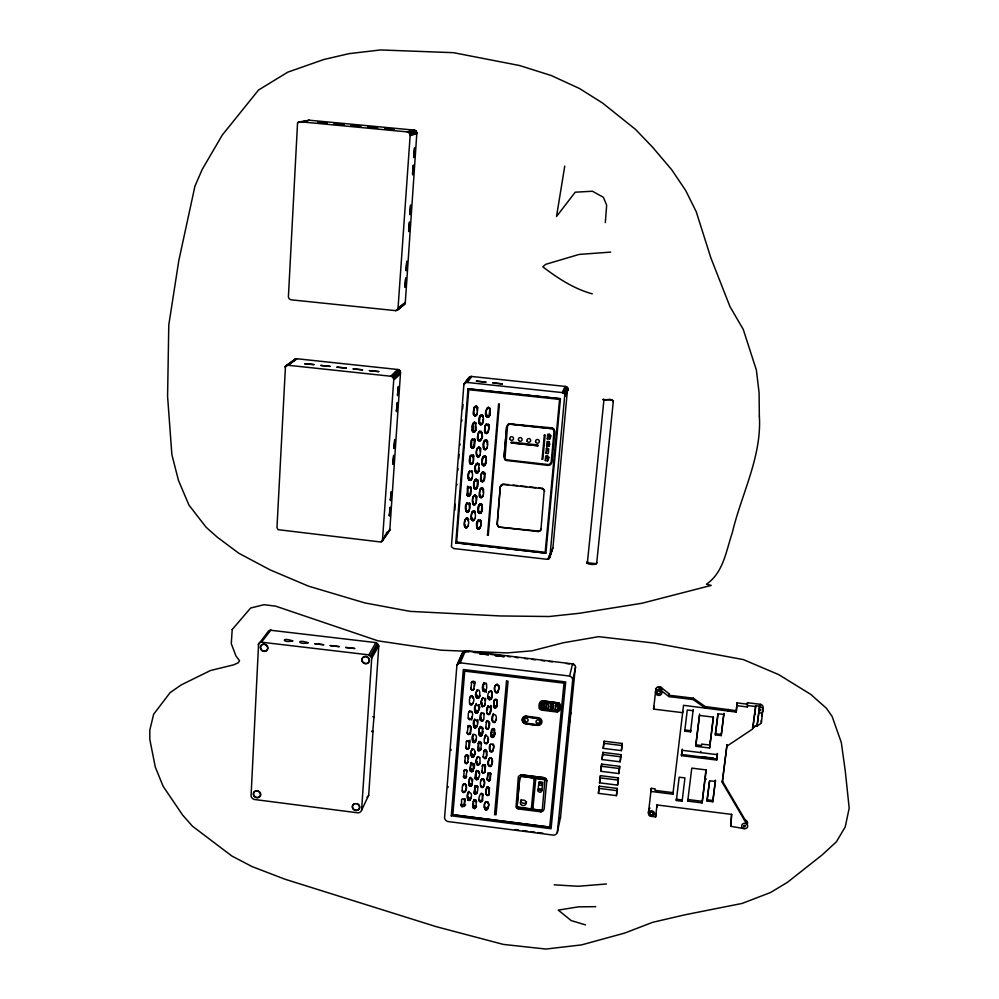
<?xml version="1.0" encoding="UTF-8"?>
<svg xmlns="http://www.w3.org/2000/svg" width="999" height="999" viewBox="0 0 999 999"><rect width="100%" height="100%" fill="white"/><g stroke="black" fill="none" stroke-linecap="round" stroke-linejoin="round"><path stroke-width="1.5" d="M715.421 733.441L715.409 734.889L721.266 735.601L721.266 734.153M681.555 754.183L681.48 755.669L716.72 760.039L716.733 758.541M716.72 760.039L717.407 753.483L716.733 758.84L681.543 754.482L682.192 749.113M707.105 799.462L707.08 801.023L712.861 801.76L715.446 780.256M712.861 801.76L712.886 800.187M709.602 748.001L713.473 717.132L699.55 715.434L695.754 746.29L709.602 748.001L713.298 717.207M710.127 742.532L710.152 741.083M702.16 801.323L687.787 799.512L687.724 801.086L702.11 802.909L705.931 769.892M669.143 695.254L693.269 698.176L705.194 706.555L705.157 707.954L693.206 699.562L669.03 696.628L660.102 689.722A3.222 3.009 9.1 0 0 655.519 692.369A3.222 3.009 9.1 0 0 660.114 695.192A3.222 3.009 9.1 0 0 660.814 690.159L661.076 687.437L660.364 687.012A3.209 2.997 9.1 0 0 655.819 689.909M700.861 752.622L700.898 751.435M693.206 699.562L693.269 698.176M690.621 730.681L684.79 729.957L684.727 731.118L690.559 731.83L690.634 730.394M361.601 810.214L371.715 658.191L370.991 656.705L368.818 654.857L260.789 642.095A4.783 4.383 33.7 0 0 258.591 643.856L251.061 795.966A4.645 4.171 29.1 0 0 254.183 799.45L358.092 812.861A4.658 4.221 24.9 0 0 361.601 810.214L368.681 795.229L373.014 731.156L371.865 731.006M676.448 798.95L676.348 800.524L682.117 801.248L682.192 799.675M682.742 711.263L682.667 712.674L653.583 709.115L653.87 706.33M464.56 526.211C462.737 513.798 472.689 519.555 466.77 527.672C461.688 528.321 466.083 514.173 467.732 519.418M465.821 510.464C463.074 500.349 473.239 501.61 468.906 510.814C464.785 515.122 465.671 504.682 467.057 502.872M467.694 488.111C472.852 483.778 471.466 500.399 467.157 495.005C468.381 468.731 466.496 511.326 470.979 489.772M468.369 478.733C465.609 468.531 475.836 469.767 471.478 479.083C467.357 483.429 468.194 472.939 469.605 471.116M470.716 455.556C474.912 454.27 474.013 462.362 471.89 464.223C467.744 464.348 469.293 457.267 471.153 454.857M473.089 462.724C467.932 467.145 471.553 452.759 470.267 456.143M473.763 447.689C474.575 431.643 476.161 441.933 473.763 447.689C469.293 449.825 470.267 441.058 472.452 438.773M475.699 430.544C471.316 436.113 470.254 422.764 474.937 422.24L473.064 423.526L472.689 429.845L473.701 431.356L475.699 430.544L476.061 427.035M474.388 446.678C469.218 451.111 472.839 436.75 471.565 440.035M476.123 415.559C478.459 412.674 474.762 417.982 473.751 414.997C471.615 413.087 476.198 403.783 474.175 407.567M474.625 406.968C478.808 405.469 477.51 413.561 476.236 415.122C472.165 415.472 474.225 408.891 474.8 406.618M472.727 511.8C476.685 511.363 476.086 519.917 472.852 520.666C468.219 519.605 474.45 508.254 471.965 512.562M474.475 519.03C473.551 521.89 468.918 516.483 472.589 511.463M472.652 503.259C471.041 492.357 479.083 493.518 475.774 503.246C472.452 508.541 471.715 497.739 473.688 495.979M473.938 487.387C471.565 475.674 482.167 479.932 476.486 488.673C471.303 490.434 475.024 476.498 476.548 480.044M479.021 467.944C478.084 480.681 470.566 465.809 477.909 463.211L475.849 464.86M651.261 788.348L650.973 791.445L672.889 794.205L672.989 792.644L655.019 790.384L655.157 788.835L651.261 788.348L648.463 812.986L648.776 809.814M393.756 379.695L393.082 377.322L391.346 376.298L287.625 365.209L285.477 366.208L276.973 527.534L278.047 529.67L380.294 541.945L382.43 541.021L393.756 379.695C396.64 378.022 404.433 370.991 397.652 369.48L296.528 358.703L294.755 359.34L293.856 360.989M410.139 135.564L409.44 133.004L407.642 131.93L299.787 121.728L297.552 122.84L288.399 296.853L289.136 298.751L290.884 299.787L395.716 310.652L397.939 309.628L410.139 135.564L416.808 133.679L416.121 131.181L414.36 130.132L308.766 120.167L306.581 121.254M371.578 731.555L372.739 731.705L373.988 716.882L378.783 645.878L377.31 643.556L375.936 642.607L270.03 630.182A4.683 4.308 33.8 0 0 267.882 631.905L258.217 644.692M388.087 531.893L389.822 529.882L400.512 372.864M403.009 305.145L405.282 302.822L416.808 133.679M476.548 455.407C474.787 444.792 483.154 445.354 479.695 455.382C476.186 460.689 475.312 449.587 478.046 447.515M478.771 471.053C475.249 475.337 474.3 465.746 476.473 463.823M479.607 431.718C483.628 431.955 482.33 442.869 478.271 440.322C475.212 437.612 481.63 427.31 478.334 433.366M476.998 454.333L477.984 456.193L479.97 455.394M479.183 423.089C476.535 412.275 486.938 414.285 482.192 423.788C476.298 428.359 481.993 411.401 479.682 416.758M481.306 432.604C485.901 439.323 475.124 445.354 478.783 432.317M476.898 527.609C474.3 517.132 484.503 519.155 479.87 528.309C474.263 532.829 479.358 516.583 477.397 521.49M478.196 511.863C475.599 501.336 485.826 503.359 481.168 512.562C475.312 517.07 481.006 499.999 478.696 505.719M480.881 488.736C484.852 488.286 484.24 496.903 480.994 497.664C476.361 496.603 482.567 485.252 480.119 489.498M482.192 472.777C486.188 472.327 485.564 480.981 482.305 481.755C477.684 480.694 483.866 469.355 481.431 473.551M483.004 495.616C479.508 499.862 478.558 490.334 480.719 488.424M482.13 464.123C479.645 452.934 490.084 455.931 484.94 465.147C479.682 468.069 483.603 454.82 483.516 456.743M482.042 472.502C480.919 474.475 479.807 482.679 484.028 480.382M483.454 448.039C480.831 437.312 491.196 439.323 486.463 448.751C481.218 452.859 484.965 439.023 484.54 440.821M485.876 424.625C490.134 423.264 489.448 432.055 486.675 433.491C481.843 433.379 487.062 421.953 485.414 425.212M487.924 432.23C483.941 434.59 484.765 426.211 486.026 424.225M490.047 410.764C491.72 420.242 482.23 418.044 486.638 409.29C488.586 406.406 489.398 407.442 486.638 409.29M489.56 415.684C485.839 419.243 485.639 410.139 487.05 408.653M461.076 805.431C460.689 803.471 462.849 808.216 464.11 805.494C465.147 804.794 461.888 808.828 461.126 805.756C462.475 798.551 460.339 800.236 462.699 798.75C464.835 800.249 465.047 799.575 464.098 799.287M462.275 791.083C461.263 776.673 471.191 787.362 463.698 792.594C461.85 792.619 462.162 788.76 462.874 791.408C464.498 793.693 466.758 788.386 464.685 792.282M466.146 777.634L466.67 776.098L465.259 778.146L463.536 776.997L464.448 769.842M467.544 762.861L467.894 761.625L466.483 763.661L464.685 762.175L465.472 755.606L467.033 754.794L468.094 757.23L467.944 756.231M469.093 747.402C463.798 754.557 467.095 737.362 466.558 741.683M470.804 727.072L470.566 727.971L470.142 725.861L470.804 727.072L470.104 733.353L468.568 734.515L467.132 732.979L468.356 725.848L467.782 727.035M468.356 718.269C466.795 704.969 477.16 712.549 470.167 719.779C468.069 720.391 468.119 715.808 468.968 718.668C470.429 721.003 472.764 715.883 471.053 719.255M469.592 703.483C468.032 690.147 478.409 697.752 471.403 704.994C469.305 705.619 469.343 701.036 470.204 703.895C471.665 706.243 474.001 701.111 472.302 704.47M474.537 682.667L473.738 689.322L471.815 690.034L470.841 688.636L471.828 681.68L471.291 683.179L471.428 682.504L473.002 681.655L474.3 683.541L474.537 682.667L473.563 681.243L472.077 681.43M467.569 799.013C464.885 790.084 474.438 790.821 470.541 799.063C466.983 803.983 467.082 793.293 468.656 791.595M468.806 784.302C475.674 792.756 470.342 765.259 468.806 784.302L469.855 777.547L469.23 779.345M468.219 796.84L469.143 798.526L471.029 797.851M470.029 769.842C476.91 778.333 471.565 750.711 470.029 769.842L471.103 762.761M471.241 755.644C468.681 753.084 473.414 745.604 474.662 750.686C475.549 761.762 468.056 756.743 472.302 748.563L471.69 750.311M468.843 784.964L469.43 782.479M470.067 770.516L470.654 768.056M472.477 741.046C469.767 731.967 479.445 732.654 475.474 741.083C470.566 747.652 474.388 728.845 472.927 735.689M471.89 753.558C472.065 757.217 476.848 754.32 475.062 751.435M473.713 726.373C471.116 716.882 480.856 718.219 476.698 726.748C471.141 732.304 476.348 713.898 474.2 720.641M473.114 738.985C472.852 742.931 478.346 738.011 475.349 741.745M474.962 711.625C472.24 702.459 481.98 703.134 477.984 711.65C474.313 716.695 474.5 705.719 476.173 703.895M474.363 724.337C473.813 727.434 478.821 724.65 476.411 727.359M476.223 696.803C473.626 694.23 478.421 686.538 479.682 691.733C480.669 702.834 473.002 698.114 477.297 689.747L476.673 691.358M475.611 709.627C476.748 714.622 481.593 707.567 479.033 704.932M476.86 694.842C477.222 700.187 482.654 691.67 478.683 698.026M472.852 806.93L473.326 801.36L474.975 800.249L476.248 802.072L476.486 801.123L475.799 807.317L474.275 808.441L472.914 807.267L473.913 799.837M473.489 804.744L473.701 805.793M476.361 771.265C485.651 771.053 472.077 789.198 475.799 772.527M476.748 793.556L477.26 792.02L475.861 794.068L474.138 792.919L475.137 785.489L474.675 794.417M476.56 763.673C474.001 761.101 478.746 753.646 479.982 758.716C480.856 769.779 473.376 764.747 477.622 756.58L477.01 758.341M476.411 770.741L476.173 777.085M480.681 749.799L481.019 748.551L479.607 750.599L477.872 749.437L478.296 743.418L479.957 742.269L481.243 744.13L481.418 742.869M477.197 761.563L477.41 762.624M482.642 733.129C479.458 741.208 477.572 728.608 480.157 727.047C476.523 731.318 482.729 738.598 482.842 730.831L482.442 731.967M478.896 741.683L478.396 751.086M483.429 713.411C479.682 711.076 478.509 720.242 481.768 721.29C485.826 720.803 482.892 709.69 483.978 714.16M481.593 704.957C479.008 702.384 483.803 694.73 485.064 699.899C486.026 711.001 478.371 706.243 482.654 697.901M480.382 720.092L481.393 712.687M485.714 683.441C481.805 681.855 480.969 692.12 485.027 691.508C488.948 687.524 484.627 680.406 486.575 684.128M482.217 702.971L482.18 707.092M482.929 690.446L483.953 682.704L483.354 684.303M485.327 766.395L485.139 764.859L484.84 772.052L482.829 773.051L481.88 771.678L482.842 764.834M483.141 757.142C485.626 736.775 489.173 766.208 483.154 756.805M484.403 742.532C482.692 730.119 492.819 737.549 486.201 744.03C480.556 739.385 489.897 747.714 487.887 738.736M486.663 720.953L485.676 727.859L487.112 729.395L488.661 728.234L489.16 722.489L487.849 720.978L486.138 722.464L486.913 720.716M485.726 728.196L485.701 727.522M486.95 713.099C484.702 702.172 494.88 706.256 489.41 714.322C487.874 715.784 486.313 712.549 487.15 712.549C487.162 713.81 488.898 714.622 489.76 713.611M489.935 691.333C486.251 694.879 491.983 687.861 491.745 692.856C494.218 702.971 484.19 700.649 488.936 691.945M484.652 808.441C482.117 799.188 491.708 800.536 487.599 808.828C483.941 812.699 483.841 803.458 485.614 801.66M484.865 807.492C486.575 813.461 490.521 802.572 488.086 803.246M485.939 793.755C492.782 802.209 487.524 774.749 485.939 793.755C485.014 792.332 486.888 784.302 488.711 787.674M485.964 794.417L486.126 793.144M489.985 773.214L487.774 773.713L487.375 779.058L488.798 780.569L490.334 779.432L490.771 773.463L490.184 772.614L490.134 780.044L488.961 781.143L487.175 779.657L488.149 772.826L487.637 774.362M489.248 758.591C485.064 772.939 497.427 762.2 490.309 757.791C483.803 763.486 492.495 772.627 491.97 760.876M489.735 750.586C487.162 741.171 496.878 742.494 492.707 750.961C487.737 756.305 491.183 740.122 490.197 745.242M489.947 749.675C492.295 756.006 495.254 743.443 492.819 744.317M492.307 721.228C489.722 711.725 499.5 713.036 495.304 721.603C490.959 725.549 492.732 715.908 493.381 713.81M491.808 729.345L491.408 733.079L491.783 731.942C489.535 736.126 496.228 737.012 494.767 732.317L494.393 733.453C493.743 721.927 495.566 734.702 493.156 737.349C488.149 738.348 493.219 726.098 491.508 730.232M492.519 720.329L493.469 722.065L495.304 721.49M493.606 706.443L494.105 700.661L495.979 698.95L497.115 701.036L496.491 707.13L495.042 707.979L493.606 706.443L494.405 700.049L496.728 700.062M494.905 691.57C492.195 682.342 501.985 683.004 497.952 691.595C495.079 696.515 493.244 686.738 495.716 684.902M495.129 690.684C497.315 697.002 500.536 684.864 498.251 685.451M494.205 704.445C493.768 708.029 499.225 704.095 496.303 707.429M459.89 443.856L460.039 445.167M605.319 222.615L606.655 205.182L603.421 197.315L592.407 191.234L575.212 192.195L556.53 216.496L564.76 166.071M458.741 458.504L459.065 454.395M462.649 408.766L463.049 404.495M457.804 470.367L458.042 468.606M455.806 542.782L468.019 388.786L560.439 398.688L545.879 553.134L455.806 542.782L545.879 553.134M456.63 542.132L468.718 389.697L559.577 399.388L545.167 552.297L456.668 542.057M475.074 431.531L475.886 424.538L474.513 422.902M469.343 510.014L469.443 502.847L469.006 503.633M471.178 479.745L471.94 477.972L471.503 478.708M478.346 471.79L478.858 465.559L477.485 463.936M476.735 488.411L477.784 480.069L477.36 480.819M479.607 422.427C480.507 426.198 484.665 422.24 482.992 419.605M731.555 814.297L730.756 826.298L744.093 828.646A2.972 2.71 5.7 0 0 747.677 825.886A2.972 2.71 5.7 0 0 743.768 823.401L743.069 823.7A2.972 2.71 5.7 0 0 742.207 827.447L744.093 828.646M730.756 826.298L731.693 814.41L657.042 804.957M456.905 665.421L444.555 817.981A4.683 4.258 20.6 0 0 447.639 821.49L553.658 835.164A4.72 4.296 15.4 0 0 557.33 832.504L560.514 817.344L575.436 666.283A4.745 4.458 15.4 0 0 573.513 664.023L465.434 650.711L462.125 653.259L456.905 665.421L463.061 651.997M473.339 460.626L473.301 455.094L472.877 455.806M477.372 410.801L477.584 407.255L477.147 407.892M447.952 787.549L448.064 786.488M451.048 749.262L451.048 750.411M477.322 526.785C480.507 532.917 482.604 518.656 480.082 520.829M480.981 512.874L482.067 506.993M488.961 416.658L489.797 409.627L488.773 408.091M484.378 473.888L484.79 473.139L483.616 481.131M486.026 459.253L484.94 465.147M486.276 449.063L487.012 447.315L486.613 448.014M488.211 431.905C488.249 430.419 489.922 423.613 488.036 424.862M470.829 696.315L470.254 697.514M476.311 501.098L476.486 495.954L476.061 496.728M480.344 451.923L480.407 448.064L479.982 448.763M451.286 815.896L463.336 669.505L565.696 681.917L551.061 828.733L451.323 815.796M452.859 814.722L464.722 671.116L564.035 683.154L549.712 827.172L452.859 814.722L549.737 827.072M483.266 492.519L483.466 489.073L483.054 489.835M487.25 444.555L487.45 441.046L487.05 441.733M464.697 799.612L463.898 806.118M473.426 765.246L474.038 763.461C475.949 765.646 472.552 772.814 470.629 768.393M474.525 787.312L476.211 785.863L477.485 787.687L477.335 785.801L477.135 786.413M669.03 696.628L669.255 693.893L661.076 687.437A3.209 2.997 9.1 0 1 662.212 689.51M467.944 519.73L468.381 518.918L468.106 520.804M464.685 769.605L463.911 771.365L465.596 769.904L466.908 771.403L465.596 778.046M467.682 762.212L468.281 755.968M464.435 806.455L465.084 798.738M465.734 791.021L465.996 787.936M468.469 758.616L468.731 755.531M469.505 746.265L470.029 740.097M470.541 733.928L471.066 727.747M471.715 720.029L471.978 716.945M474.575 686.088L474.962 681.455M487.512 535.139L498.601 403.871L499.4 403.958L488.286 535.227L487.512 535.139L488.286 535.227M478.171 778.858L478.509 777.597L478.309 778.209M479.42 764.36L479.757 763.111L479.557 763.711M486.076 689.934L485.576 691.083M482.667 765.109L482.33 766.358L482.529 765.771M483.329 756.555C488.523 763.149 487.412 743.843 483.791 751.223M482.355 800.574C473.514 806.368 484.165 781.443 482.355 800.574L482.629 793.755L482.43 794.367M482.217 801.21L482.542 799.949M484.078 779.632C484.353 781.693 485.064 788.011 481.468 786.712C480.307 783.74 480.244 787.936 482.405 787.612C489.16 780.856 478.571 772.876 480.681 786.463M489.135 722.839C490.859 720.416 488.561 733.129 485.876 727.284M491.895 691.97L491.433 698.101L489.885 699.275M490.422 708.054L490.996 706.405L490.147 712.499M472.49 781.618L472.702 779.145M477.447 723.451L477.772 719.68L477.16 721.353M544.642 491.283L544.255 489.86L540.983 529.245L539.984 530.944L538.049 531.53L499.537 527.147L497.752 526.136L497.09 524.25L500.299 486.763L502.435 484.165L508.454 484.59M506.655 426.848L504.008 457.28L505.344 460.077L504.545 459.041M504.095 456.655L506.705 426.286L508.491 423.788L551.785 427.847L553.983 429.145L554.845 431.518L551.923 462.562L550.636 464.685L548.276 465.409M480.819 749.138L481.481 743.206M485.439 700.799L485.651 698.264M488.761 794.779L489.373 787.599L489.185 788.199M650.923 816.308L655.644 816.907L655.918 813.723M656.693 807.517L656.83 805.943M469.567 741.72L469.33 742.632L469.18 740.759L468.768 748.301M511.201 442.869L511.288 442.045L538.024 444.98L537.924 445.804L511.201 442.869L537.949 445.754M485.526 765.808L484.865 771.715M463.861 384.727L451.411 546.69L453.608 548.526L547.052 559.29L548.901 558.703L549.887 557.092L564.835 394.106L562.799 392.644L466.72 382.392L464.86 383.042L463.861 384.727L469.08 377.41L471.253 376.436L565.646 386.476L567.644 387.912L552.884 548.226L551.91 549.8M478.908 771.965L478.733 773.238L478.933 772.639M482.742 728.546C482.18 732.479 483.441 720.641 481.943 735.152M477.722 786.75C477.872 788.523 477.822 795.679 474.525 792.694M496.903 705.057L496.928 700.349M542.082 459.153L544.318 435.152L545.104 435.239L542.869 459.24L542.107 459.103M545.292 460.576L545.716 455.969L548.076 456.231L547.652 460.839L545.292 460.576L547.352 455.769M546.391 448.726L548.751 448.988L548.314 453.608L545.953 453.346L546.391 448.726L547.927 445.217M546.628 446.116L547.065 441.483L549.425 441.733L548.988 446.366L546.628 446.116L548.676 441.458M547.302 438.848L547.727 434.215L550.099 434.465L549.675 439.11L547.302 438.848L549.35 434.278M517.132 805.756L519.73 778.109L517.195 805.244M519.705 778.196L521.715 776.26L544.905 779.832L542.27 809.752M540.509 702.584L539.922 707.492L541.121 709.253L556.705 711.176L542.045 709.377M531.493 807.367L534.153 779.732L535.651 779.919L532.979 807.554L531.493 807.367L532.979 807.554M541.396 707.954L541.895 702.909L544.168 703.184L543.693 708.141L541.396 707.954L542.882 702.547M541.421 707.866L543.693 708.141L544.168 703.184L541.895 702.909M538.111 789.997L538.736 783.528M545.929 708.503L546.441 703.458L548.701 703.733L548.201 708.791L545.929 708.503L547.377 703.096M541.87 790.496L542.482 784.078M660.102 689.722L660.364 687.012M550.461 709.065L550.973 704.02L553.246 704.295L552.734 709.34L550.461 709.065L551.873 703.646M546.915 780.956L546.803 780.219L544.13 809.252L542.919 811.151L540.746 811.812L518.456 808.965L516.033 807.142L518.244 777.909C517.332 775.761 522.352 774.625 520.891 774.924M556.518 704.22L555.157 709.64L557.592 709.852L558.091 704.882L555.669 704.582L555.157 709.64L557.579 709.939L558.928 704.507M557.18 711.95L559.665 710.576L560.027 704.208M559.939 709.415L560.264 705.956M558.728 710.614C554.532 715.097 563.848 705.082 557.467 703.371L541.421 701.785L542.307 701.61M557.33 832.504L572.727 679.72L575.686 667.195M603.883 400.374L587.449 562.112C583.653 563.661 596.341 566.283 596.728 562.712L613.274 401.76C612.474 396.478 601.498 402.11 603.234 399.175M613.299 401.398L613.274 401.76M655.569 691.845L655.856 689.123L653.583 709.115M598.401 793.356L599.3 786.163L617.27 788.436L616.72 793.406L616.408 795.641L598.401 793.356L599.3 786.163M599.525 782.829L600.424 775.649L618.431 777.921L617.569 785.114L599.525 782.829L599.887 780.644M600.761 771.29L601.66 764.11L619.705 766.37L619.155 771.378L618.843 773.551L600.761 771.29L601.66 764.11M602.022 759.552L602.921 752.397L621.003 754.645L620.441 759.665L620.142 761.812L602.022 759.552L602.921 752.397M603.221 748.363L604.12 741.208L622.227 743.456L621.678 748.501L621.378 750.611L603.221 748.363L604.12 741.208M600.024 779.395L600.424 775.649M616.408 795.641L617.27 788.436M617.569 785.114L618.431 777.921M618.843 773.551L619.705 766.37M620.142 761.812L621.003 754.645M621.378 750.611L622.227 743.456M668.993 696.116L669.255 693.893M655.644 816.907L657.017 804.757M672.889 794.205L683.541 705.319L736.251 712.087L737.012 702.909L747.277 704.158L747.452 702.734L760.351 704.307A3.172 2.947 2.8 0 1 762.911 708.341L761.363 723.164L757.055 726.048L759.54 706.143L755.669 705.681L754.807 712.175M681.48 755.669L682.117 750.299L717.407 754.67M676.348 800.524L679.17 777.197L684.952 777.921L682.117 801.248M684.727 731.118L687.275 710.014L693.131 710.726L693.181 709.615L690.559 731.83M757.055 726.048L759.59 706.992L760.526 707.105A3.184 2.96 2.9 0 1 763.086 711.163L762.674 711.825A3.184 2.96 2.9 0 1 758.94 712.762L758.778 711.862M687.724 801.086L691.77 768.119L706.243 769.929L702.11 802.909M699.6 714.023L695.816 744.817L701.598 745.541L701.635 744.068L709.652 745.067M709.427 781.33L707.105 799.774L712.874 800.499L715.409 780.519M717.894 714.148L715.421 733.728L721.266 734.44L723.938 713.361L721.266 735.601M707.08 801.023L709.627 780.756L715.434 781.493M715.409 734.889L718.069 713.773L723.95 714.485M705.194 706.555L736.226 710.676M722.352 781.081L727.022 744.617L722.352 782.617L746.678 824L746.628 822.389L722.352 781.081L722.352 782.617M737.012 702.909L736.251 712.087M737.075 705.706L747.377 706.955L747.564 705.531L755.719 706.518L752.746 728.92L727.035 746.091M761.787 715.908L762.175 712.974M456.68 485.139L457.055 484.278M461.713 421.066L462.025 420.017M540.746 811.812L541.545 811.65M541.583 810.251L541.957 810.039M517.607 806.93L540.734 810.326L518.781 807.517L517.22 806.068M546.066 778.983L545.516 778.346L546.778 780.319M572.727 679.72L572.464 678.783A4.845 4.533 15.5 0 0 570.504 676.498L569.605 676.048L572.627 663.598M544.58 779.52L545.342 780.494M596.016 563.96L596.578 563.099M522.29 774.924L544.08 777.684L521.64 774.949M544.193 779.282L521.253 776.298M596.465 563.536L596.765 562.362M558.066 704.969L555.644 704.682M558.366 703.583L557.467 703.371M559.228 703.259L558.691 702.934L559.665 703.783M556.605 711.975L541.945 710.164C537.4 709.765 538.361 699.949 542.857 700.873L558.666 703.021M557.517 702.747L542.857 700.873M535.651 779.919L534.153 779.732M553.783 705.257L552.734 709.34L550.486 708.978M553.246 704.295L550.973 704.02M586.763 563.011L587.25 562.287M587.275 562.537L587.562 561.675L586.962 562.887M548.201 708.791L548.926 706.031M548.701 703.733L546.416 703.546M518.456 808.965L516.458 807.766M543.668 708.229L545.129 702.821M537.499 725.374L526.011 723.751A4.108 3.809 17.8 0 1 522.29 719.53A4.108 3.809 17.8 0 1 526.698 716.233L538.249 717.669A4.108 3.809 17.1 0 1 541.933 722.065A4.108 3.809 17.1 0 1 537.499 725.374L525.986 723.838A4.108 3.809 17.8 0 1 522.315 719.442A4.108 3.809 17.8 0 1 526.723 716.133M538.161 718.468L526.66 716.845A3.347 3.109 17.8 0 0 523.064 719.53A3.347 3.109 17.8 0 0 526.061 723.139L537.574 724.675A3.347 3.109 17.1 0 0 541.183 721.977A3.347 3.109 17.1 0 0 538.161 718.468L526.635 716.932A3.347 3.109 17.8 0 0 523.039 719.63A3.347 3.109 17.8 0 0 526.086 723.039L526.061 723.139M539.959 707.055L540.009 707.829M539.235 708.066L539.46 708.628M541.058 701.922L540.484 702.672L541.446 701.698M540.846 529.707L541.146 528.783L540.634 530.144M486.763 809.814L486.95 809.19M613.211 401.71L613.024 400.587M487.062 809.652L487.25 809.028M487.312 809.415L487.824 807.866M485.302 809.627L485.489 808.99M487.712 802.309L487.899 801.685L487.912 802.597M485.601 809.802L485.801 809.178M486.076 809.952L486.263 809.327M486.426 809.927L486.625 809.29M488.324 795.291L489.06 793.855M603.134 399.488L611.9 400.099M484.84 809.09L484.902 808.154M485.039 809.377L485.227 808.753M486.863 795.454L486.101 793.481M487.337 795.604L488.773 794.455M489.335 789.198L489.498 787.911M485.102 803.196L485.864 801.423M486.363 788.823L486.888 787.274M486.938 787.662L487.425 786.875M489.298 781.043L489.797 780.269M489.847 780.644L490.359 779.095M480.794 802.035L482.517 800.286M482.779 795.641L483.004 794.692M481.78 801.722L482.23 800.873M490.609 774.737L490.771 773.463M479.557 801.173L479.595 799.575L479.433 800.861M479.757 801.46L479.757 800.549M491.133 766.146L491.645 764.61M480.019 801.697L479.957 800.836M487.237 779.994L487.4 778.721M480.332 801.885L480.219 801.086M482.754 794.979L482.829 794.043M491.87 759.54L491.933 758.628M483.291 787.112L483.803 785.564M474.625 808.416L476.024 806.355L475.512 807.904M484.016 780.556L483.878 779.332M488.511 765.496L488.648 764.572M474.962 808.303L475.162 807.679M491.733 759.215L491.146 757.904M475.262 808.141L475.462 807.517M484.04 781.23L484.265 780.281M473.239 807.866L473.301 807.03M475.636 800.549L475.524 799.749L475.324 800.361M488.911 759.839L489.672 758.079M473.501 808.116L473.451 807.242M475.899 800.798L475.836 799.937M481.593 779.307L481.068 780.856L482.967 778.795M489.235 758.903L489.972 757.904M473.813 808.291L473.701 807.492M483.678 779.944L483.304 778.908M489.785 758.491L490.309 757.791M492.157 751.81L492.607 750.986M474.275 808.441L474.837 807.791M492.594 751.285L492.894 750.386M490.122 758.378L490.809 757.779M483.304 773.189L485.039 771.453L484.727 772.364M481.643 779.682L482.142 778.908M493.206 745.279L493.344 744.355M473.039 807.579L473.526 805.394M484.303 772.889L484.74 772.052M477.472 787.025L477.534 786.088M484.952 765.446L484.877 764.61M493.993 736.325L494.567 734.602M482.267 772.614L482.092 770.741L481.88 771.678M473.301 801.697L473.938 799.5M482.529 772.864L482.467 772.015M489.922 751.248L489.972 750.349M473.863 800.536L474.363 799.749L474.163 800.361M482.829 773.051L482.729 772.264M474.138 792.919L474.712 790.421M492.445 737.487L493.019 735.764M474.275 793.231L474.887 791.395M485.814 758.116L486.326 756.593M492.807 737.449L493.381 735.726M493.156 737.349L493.718 735.626M493.456 737.162L494.592 734.265M493.893 736.638L494.455 734.927M470.229 799.987L471.153 797.214M477.11 779.645L478.484 777.934M491.408 736.9L491.983 735.189M486.575 752.172L486.8 751.26M491.67 737.15L492.245 735.426M477.747 779.37L478.184 778.533M491.983 737.337L492.557 735.614M482.355 766.021L483.091 764.597M494.505 730.606L494.642 729.695M466.371 741.92L467.557 740.796L468.968 741.333M478.758 772.901L478.583 771.353M491.808 729.62L492.894 728.533M495.005 722.215L495.891 719.58L495.679 720.366M468.993 800.524L469.617 798.663M475.974 779.345L475.761 778.283M469.343 800.499L469.967 798.638M476.286 779.532L476.173 778.745M491.071 736.288L491.62 733.89M492.694 729.095L493.381 728.508M469.68 800.386L470.604 798.363M476.748 779.682L477.31 779.045M491.196 736.613L491.783 734.889M493.856 729.395L493.731 728.633M467.857 761.962L467.12 763.386M467.619 799.35L468.244 797.502M549.25 558.366L552.26 549.475M467.957 799.949L468.381 797.814M475.324 778.159L475.949 776.023M475.899 772.215L477.659 770.803M549.55 557.991L552.934 547.752M468.219 800.187L468.843 798.338M475.374 778.496L475.986 776.685M478.384 771.952L478.009 770.928M487.087 743.518L487.599 741.995M468.519 800.374L469.143 798.526M475.512 778.82L476.111 777.01M494.455 722.627L494.942 721.89M485.589 734.789L484.902 738.373M480.981 748.888L480.244 750.311M470.904 786.013L472.065 783.778L471.203 785.838M477.997 765.184L479.732 763.448M548.039 559.153L549.338 555.344M475.774 772.864L476.511 770.416M548.488 558.965L550.212 553.883M548.901 558.703L551.485 551.073M469.43 785.813L470.054 783.99L469.405 782.816M476.748 764.322L477.36 762.549M469.742 786.001L470.054 783.99M476.948 764.61L477.01 763.81M479.632 757.429L479.832 757.717M470.217 786.138L471.528 784.19M477.21 764.859L477.16 764.023M468.032 793.431L468.768 791.27M470.566 786.113L471.191 784.29M477.522 765.047L477.422 764.26M468.007 793.755L468.631 791.92M484.865 737.175L485.776 734.515M495.042 707.979L495.616 706.33M468.968 785.289L469.592 783.466M488.124 729.083L488.886 727.322M492.769 715.821L493.481 713.486M495.404 707.954L495.979 706.293M464.423 799.899L464.51 798.963M469.18 785.576L469.792 783.753M476.623 763.998L477.222 762.225M495.754 707.841L496.628 706.006M471.79 771.665L472.415 769.867M493.993 707.404L494.567 705.744M472.127 771.553L472.752 769.767M479.245 750.624L480.694 749.5M472.44 771.39L473.051 769.592M494.255 707.654L494.83 705.993M472.677 771.153L473.613 768.431M494.58 707.841L495.142 706.181M497.115 701.036L497.252 700.137M465.896 785.251L465.659 786.188L465.721 784.59M470.404 771.116L471.016 769.33M477.997 749.762L478.608 748.014M497.802 692.27L498.101 691.395M470.666 771.365L471.278 769.567M478.196 750.049L478.658 748.089M480.619 742.582L480.307 742.394M470.966 771.553L471.59 769.754M478.459 750.299L478.409 749.462M480.894 742.831L480.819 742.007M488.511 721.278L488.773 721.528M471.441 771.69L472.052 769.904M478.771 750.486L478.671 749.712M481.218 743.443L481.293 742.544M493.793 707.105L494.23 705.132M479.133 742.394L479.47 742.282M481.506 735.676L482.667 732.779M465.634 785.514L464.947 783.878M486.713 721.278L487.212 720.529M489.098 714.51L489.597 713.773M494.08 701.011L494.592 699.5M462.662 792.02L462.674 791.121M489.835 713.798L490.559 711.463M470.192 770.828L470.816 769.043M477.809 749.1L478.446 747.027M497.365 692.806L497.814 692.02M477.872 749.437L478.471 747.702M463.773 783.865L462.712 785.813L463.024 784.877M465.259 778.146L466.108 777.272M472.677 757.167L473.289 755.406M490.272 707.042L490.846 705.394M470.454 764.872L471.216 762.437M473.026 757.142L473.651 755.381M480.507 735.988L481.106 734.277M490.447 707.717L491.033 706.056M463.261 784.652L464.11 783.765M473.364 757.03L473.988 755.281M478.296 743.418L479.008 741.358M480.869 735.963L481.468 734.253M473.676 756.855L474.85 753.933M478.259 743.756L478.871 742.02M481.206 735.851L481.805 734.14M498.401 686.475L498.613 685.601M463.898 784.377L464.597 783.753M464.123 777.846L463.711 775.724L463.474 776.66M471.628 756.593L472.252 754.832M479.258 735.127L479.857 733.416M497.102 684.59L497.777 684.902M464.435 778.034L464.335 777.247M466.858 771.066L466.471 769.617L466.258 770.217M471.89 756.842L472.515 755.082M479.458 735.414L480.057 733.703M482.492 728.771L481.768 727.147L480.119 727.497M487.15 713.773L487.212 712.886M466.883 771.74L467.12 770.816M472.202 757.03L472.827 755.269M479.72 735.664L480.319 733.953M464.91 778.171L465.472 777.547M480.032 735.851L480.631 734.14M479.657 728.421L480.594 727.16M483.017 720.729C484.877 717.419 482.03 722.677 480.769 719.929M495.379 686.113L495.904 684.615L497.29 684.065M480.394 727.722L480.931 727.047M490.696 699.5L491.471 697.752M463.661 777.322L463.748 776.398M480.731 727.609L481.431 727.035M487.35 710.189L488.036 705.694L487.425 707.692M471.428 756.305L471.915 754.233M479.07 734.465L479.695 732.417M481.893 727.909L481.768 727.147M479.12 734.802L479.732 733.091M466.483 763.661L467.569 762.562M473.913 742.582L474.525 740.846M489.21 699.675C490.297 698.513 488.036 693.843 488.236 698.276M474.275 742.544L474.887 740.821M474.612 742.444L475.224 740.709M489.685 699.824L489.797 698.051M474.912 742.269L476.098 739.36M479.52 729.083L480.519 726.36M472.864 741.995L473.489 740.271M480.519 720.416L480.931 718.069M488.299 698.626L488.886 696.99M465.347 763.361L464.922 761.25L464.685 762.175M473.126 742.245L473.751 740.521M488.436 698.95L489.011 697.314M491.745 692.856L491.283 691.096M465.646 763.548L465.559 762.774M473.439 742.432L474.063 740.709M488.636 699.238L489.223 697.614M488.898 699.487L489.485 697.851M465.909 755.094L465.134 756.855L467.033 754.794M467.744 755.931L467.37 754.919M480.357 719.405L480.956 717.732M472.664 741.708L473.151 739.66M491.096 691.633L490.971 690.896M467.694 749.113L469.118 747.065M483.041 706.505L484.178 705.681M475.524 727.871L476.136 726.186M468.344 748.825L468.793 748.014M475.861 727.771L476.773 725.898M480.781 714.347L481.555 712.599M484.04 706.193L485.077 704.008L484.478 705.656M466.558 748.8L466.146 746.69L465.909 747.614M481.993 705.918L482.042 705.157M474.375 727.572L474.987 725.886M482.255 706.168L482.192 705.369M466.87 749L466.77 748.226M474.687 727.759L475.299 726.073M482.567 706.368L482.455 705.619M475.162 727.909L475.774 726.211M466.096 748.276L466.171 747.364M473.776 726.71L474.388 725.024M481.655 705.306L482.255 703.658M473.913 727.035L474.525 725.349M481.78 705.631L482.38 703.983M474.113 727.334L474.725 725.636M468.931 734.477L470.342 732.442L469.817 733.953M482.055 699.537L482.679 697.552M469.268 734.377L469.78 733.628M474.175 720.991L474.787 719.305M477.11 713.024L478.022 711.188M485.027 691.508L485.964 690.259M477.672 712.612L478.596 709.989M467.782 734.178L467.37 732.067L467.132 732.979M470.541 727.297L470.616 726.398M468.094 734.365L467.994 733.603M475.936 713.024L476.548 711.363M478.421 706.58L479.058 704.595M483.841 691.508L484.44 689.897L483.466 688.486M476.411 713.161L477.023 711.5M484.315 691.645L485.526 690.796M484.44 689.897L484.515 691.108M476.773 713.136L477.385 711.475M469.942 726.423L469.83 725.674M475.162 712.287L475.636 710.301M483.054 690.771L483.653 689.16M475.362 712.587L475.974 710.926M483.266 691.071L483.866 689.447M483.528 691.32L484.128 689.697M475.624 712.836L476.236 711.176M468.144 726.41L468.656 725.674M468.444 726.236L468.993 725.561M468.781 726.136L469.48 725.549M482.892 689.76L483.491 688.149M472.04 712.337C472.502 710.838 466.496 713.136 469.592 711.126M477.672 698.351L478.284 696.728M478.034 698.313L478.646 696.69M467.607 727.26L468.106 726.086M475.424 706.206L476.361 703.608M478.371 698.214L478.983 696.578M483.329 684.64L483.928 683.066M468.556 718.93L468.631 718.056M476.411 697.477L477.023 695.841M476.623 697.764L477.235 696.141M539.497 531.206L540.809 529.682M476.885 698.014L477.497 696.39M477.197 698.214L477.809 696.578M538.548 531.505L539.66 530.744M476.273 697.152L476.898 695.516M537.549 531.48L538.723 531.043M471.74 704.894L472.252 704.17M473.289 697.539L473.051 698.426L473.101 696.865M472.889 697.414L472.315 696.128M473.301 689.859L474.05 688.461L473.551 689.622M470.367 697.102L471.128 696.141M470.916 696.678L471.478 696.028M471.266 696.565L471.965 696.016M472.29 690.184L473.501 689.322M470.079 697.714L470.392 696.852M471.029 689.298L471.078 687.749L470.841 688.636M471.241 689.597L471.241 688.761M471.503 689.847L471.441 689.06M471.815 690.034L471.715 689.31M543.806 489.797L543.543 489.011L544.08 490.284M501.498 484.627L500.424 486.288L503.221 484.44L543.131 488.711M542.007 488.773L542.669 488.486M549.275 464.485L551.161 462.35L554.045 431.506L553.371 429.632L551.623 428.658L510.314 424.175L551.111 428.608M547.652 460.839L549.175 457.23M465.671 651.935L468.968 651.81M457.854 664.135L460.277 662.837L465.434 650.711M458.753 663.448L463.936 651.311M545.953 453.346L548.014 448.626M548.988 446.366L549.999 444.043M554.008 431.006L553.658 430.057M549.675 439.11L551.186 435.676M552.385 428.072L553.508 428.733M565.172 396.079L567.969 389.847M565.184 395.055L567.981 388.848M565.222 395.567L568.019 389.348M564.835 394.106L567.644 387.912M565.047 394.568L567.857 388.361M564.535 393.681L567.357 387.5M563.761 393.007L566.583 386.838M545.104 435.239L544.293 435.214M564.185 393.306L566.995 387.137M560.427 398.738L467.982 388.823M563.299 392.782L566.133 386.613M562.799 392.644L565.646 386.476M499.537 527.147L537.724 531.018M562.287 392.595L565.147 386.426M498.601 526.785L497.302 523.801L500.299 486.763M499.05 527.01L499.75 526.698M497.09 524.25L497.34 523.314M478.758 529.195L479.17 528.371M479.108 529.07L479.52 528.246M480.007 527.609L480.419 526.785M479.42 528.883L480.394 527.147M477.897 529.083L478.309 528.259M478.384 529.233L478.796 528.409M477.085 528.321L477.51 527.497M480.482 521.853L480.906 521.028M480.457 522.215L480.869 521.391M477.297 528.633L477.722 527.797M477.572 528.883L477.997 528.059M476.923 527.247L477.335 526.423M480.294 521.141L480.706 520.317M476.948 527.971L477.372 527.147M480.432 521.478L480.844 520.666M479.807 520.566L480.232 519.755M477.36 521.865L477.784 521.041M478.271 520.392L478.683 519.58M477.959 520.579L478.371 519.767M479.682 513.486L481.58 511.763M480.057 513.449L480.469 512.649M480.407 513.324L480.819 512.524M480.719 513.136L481.143 512.337M481.318 511.85L481.73 511.051M481.281 512.212L481.693 511.413M478.871 513.149L478.608 511.063M479.195 513.336L480.094 512.687M478.384 512.574L478.808 511.775M481.793 506.068L482.205 505.269M481.768 506.431L482.18 505.644M547.702 465.347L505.894 460.402M506.256 459.79L548.788 464.61M478.596 512.887L479.021 512.087M473.226 520.629L473.651 519.817M478.221 511.5L478.633 510.701M481.393 505.032L481.53 503.983L481.118 504.77M473.576 520.504L474.001 519.692M481.605 505.344L481.805 504.245M473.888 520.317L474.875 518.593M478.246 512.225L478.671 511.426M481.743 505.694L482.155 504.907M505.007 458.216L507.48 426.436L508.479 424.75L510.352 424.125M472.365 520.516L472.789 519.705M480.794 504.582L481.206 503.796M472.852 520.666L473.276 519.855M471.565 519.755L471.99 518.943M478.671 506.081L479.083 505.294M479.57 504.595L479.982 503.808M479.92 504.483L480.344 503.696M471.765 520.067L472.202 519.255M472.04 520.329L472.477 519.505M480.432 504.458L480.844 503.671M474.55 512.237L474.7 511.176L473.951 511.775M466.421 527.784L468.069 525.736L467.082 527.472M471.391 518.681L471.815 517.869M466.77 527.672L467.207 526.848M467.669 526.198L468.106 525.374M471.366 519.043L471.79 518.231M474.762 512.549L475.187 511.75M471.428 519.405L471.853 518.593M481.368 497.627L481.78 496.853M465.559 527.672L466.858 526.96M481.718 497.502L482.13 496.728M474.275 511.975L474.7 511.176M482.03 497.302L483.041 495.242M466.046 527.822L466.483 526.997M482.292 497.052L482.892 495.954M464.76 526.91L464.997 525.387M468.131 520.442L468.568 519.63M480.507 497.514L480.919 496.74M473.076 511.688L473.514 510.889M464.96 527.222L465.197 526.086M465.234 527.484L465.409 526.398M473.588 511.663L474.013 510.864M480.994 497.664L481.406 496.89M464.585 525.849L465.022 525.024M479.907 497.052L480.319 496.278M480.182 497.315L480.594 496.54M464.622 526.573L465.059 525.749M468.081 520.079L468.519 519.268M471.828 513.286L472.852 511.201M474.513 504.845L476.048 503.171M479.52 495.666L479.945 494.892M482.917 489.485L483.329 488.723M467.132 518.956L467.569 518.156M474.862 504.732L475.299 503.946M475.774 503.246L476.198 502.46M479.495 496.028L479.92 495.254M475.187 504.532L476.161 502.822M479.557 496.403L479.97 495.629M467.457 519.155L467.894 518.344M479.695 496.74L480.107 495.966M483.079 490.571L483.528 489.435M465.01 520.454L465.459 519.642M465.909 518.981L466.358 518.169M473.651 504.745L474.937 504.058M466.258 518.868L466.708 518.056M482.43 488.911L482.517 487.949L482.105 488.711M474.138 504.882L474.575 504.095M466.77 518.843L467.207 518.031M482.704 489.173L482.842 488.136M473.051 504.283L473.076 502.472M481.743 488.586L482.155 487.824M473.326 504.545L473.489 503.496M465.047 520.092L466.046 518.369M467.682 512.05L469.043 510.676L468.356 511.738M472.677 502.897L473.101 502.11M468.044 511.925L468.481 511.126M476.198 497.077L476.623 496.303M479.97 490.222L480.981 488.161M472.714 503.621L473.139 502.834M476.248 497.44L476.673 496.665M468.793 511.163L469.23 510.364M472.852 503.971L473.276 503.184M476.211 497.814L476.635 497.04M481.231 488.611L481.655 487.849M483.354 481.393L483.766 480.644M466.833 511.938L468.119 511.251M475.849 496.416L476.273 495.641M467.32 512.087L467.757 511.288M466.021 511.176L466.271 509.665M469.38 505.032L469.817 504.245M482.305 481.755L482.717 481.006M466.233 511.488L466.458 510.377M473.264 496.753L475.312 495.054M482.679 481.718L483.091 480.969M483.041 481.593L483.454 480.844M466.508 511.738L466.67 510.689M474.887 495.829L475.674 495.179M483.941 480.094L484.353 479.358M481.493 481.418L481.905 480.656M465.846 510.102L466.283 509.303M469.218 503.946L469.655 503.159M473.114 497.465L474.138 495.404M481.818 481.605L482.23 480.856M465.884 510.826L466.321 510.027M469.355 504.295L469.792 503.508M474.026 495.979L474.45 495.204M469.405 504.67L469.842 503.883M474.375 495.854L474.8 495.079M476.486 488.673L477.472 486.975M481.006 480.831L481.418 480.082M484.403 474.625L484.815 473.888M481.218 481.156L481.63 480.394M475.437 489.023L477.347 487.325M484.24 473.526L484.652 472.789M475.811 488.986L476.236 488.224M480.806 480.119L481.256 479.008M476.161 488.861L476.585 488.099M480.869 480.494L481.281 479.745M477.072 487.375L477.497 486.613M484.428 474.25L484.84 473.514M474.625 488.686L474.375 486.638M466.308 504.32L467.307 502.609M474.95 488.873L475.861 488.261M483.753 472.952L483.841 472.015L483.429 472.752M466.283 504.682L466.72 503.896M469.63 495.916L470.629 494.218M474.138 488.111L474.562 487.35M477.522 481.918L477.947 481.156M483.066 472.627L483.479 471.89M474.35 488.424L474.775 487.662M468.593 496.266L469.031 495.492M473.963 487.025L474.4 486.263M481.281 474.275L481.73 473.164M481.88 472.977L482.292 472.24M468.968 496.228L469.405 495.454M477.497 481.168L477.922 480.419M469.318 496.103L469.755 495.329M470.217 494.617L470.654 493.856M474.001 487.762L474.425 487M477.547 481.543L477.972 480.794M482.554 472.652L482.967 471.915M467.782 495.929L468.219 495.154M468.106 496.128L468.543 495.354M477.147 480.507L477.572 479.757M467.157 495.005L467.594 494.23M470.691 488.811L471.128 488.049M475.674 479.945L476.098 479.195M470.654 489.173L471.091 488.411M484.003 465.734L485.539 464.098M467.295 495.354L467.732 494.58M476.186 479.92L476.61 479.17M484.365 465.609L484.777 464.885M467.507 495.666L467.944 494.892M484.677 465.409L485.089 464.685M485.239 464.473L485.689 463.374M470.292 487.774L470.716 487.012L470.641 488.436M483.141 465.621L484.415 464.997M470.504 488.086L470.929 487.325M474.438 481.193L475.424 479.52M467.095 494.642L467.557 493.506M474.413 481.568L474.837 480.819M475.312 480.069L475.749 479.32M483.628 465.771L484.04 465.047M478.046 472.452L478.658 471.403M371.715 658.191L378.783 645.878M482.542 465.159L482.542 463.399M470.017 487.512L470.442 486.75M482.817 465.422L482.954 464.435M370.991 656.705L378.059 644.43M476.735 473.076L477.16 472.34M482.155 463.761L482.567 463.037M477.11 473.039L477.534 472.302M485.714 457.854L486.113 457.142M482.192 464.498L482.604 463.773M485.764 458.229L486.176 457.505M477.472 472.914L477.897 472.177M478.384 471.416L478.796 470.679M485.726 458.591L486.138 457.879M477.784 472.714L478.209 471.978M482.33 464.847L482.742 464.123M370.217 655.819L377.31 643.556M476.248 472.939L476.673 472.202M485.364 457.18L485.489 456.206L484.752 456.718M467.582 488.461L468.581 486.775M485.576 457.492L485.776 456.468M467.557 488.823L467.994 488.061M470.916 480.007L471.803 478.683M471.478 479.083L471.915 478.334M475.437 472.152L475.861 471.428M475.649 472.477L476.073 471.74M475.924 472.739L476.348 472.003M485.077 456.918L485.489 456.206M482.604 458.254L483.029 457.542M469.867 480.369L471.353 479.258M475.262 471.066L475.699 470.342M478.808 465.184L479.233 464.46M470.242 480.332L470.679 479.582M475.237 471.441L475.674 470.704M483.878 456.618L484.29 455.906M368.818 654.857L375.936 642.607M475.299 471.803L475.724 471.078M470.604 480.207L471.041 479.458M484.39 456.593L484.802 455.881M469.055 480.019L468.818 477.984M469.38 480.219L470.304 479.62M478.459 464.523L478.883 463.798M482.642 457.879L483.616 456.231M478.671 464.835L479.095 464.11M486.014 449.325L486.875 448.052M486.575 448.389L486.988 447.689M468.568 479.445L469.006 478.696M468.781 479.757L469.218 479.008M475.736 465.209L476.173 464.485M476.311 464.273L476.735 463.561M484.965 449.7L486.426 448.626M471.79 472.14L472.227 471.416M475.711 465.584L476.136 464.86M476.623 464.085L477.047 463.361M468.394 478.371L468.843 477.622M476.973 463.961L477.397 463.236M485.339 449.65L485.751 448.951M485.689 449.525L486.101 448.826M468.431 479.095L468.868 478.359M484.14 449.35L483.866 447.352M471.303 471.565L471.728 470.829M484.465 449.55L485.377 449.001M471.578 471.828L472.015 471.091M478.783 456.893L479.208 456.181M479.695 455.382L480.119 454.67M483.653 448.763L484.065 448.064M479.095 456.693L480.082 455.044M483.866 449.088L484.278 448.389M483.479 447.677L483.891 446.978M468.868 472.527L469.867 470.854M478.046 457.055L478.471 456.343M468.843 472.889L469.28 472.152M487.1 442.107L487.512 441.421M478.421 457.018L478.846 456.306M483.516 448.414L483.928 447.714M487.062 442.482L487.475 441.795M477.235 456.705L477.659 455.994M486.7 441.058L486.825 440.109L486.413 440.796M477.559 456.905L477.984 456.193M471.54 464.348L471.978 463.623M471.89 464.223L472.327 463.499M472.802 462.724L473.226 462M476.748 456.131L477.172 455.419M486.088 440.596L486.501 439.91M472.202 464.023L473.201 462.375M476.96 456.443L477.385 455.731M470.666 464.235L471.103 463.511M483.941 442.145L484.353 441.458M484.852 440.621L485.264 439.935M480.119 449.113L480.544 448.414M485.202 440.497L485.626 439.81M471.166 464.385L471.59 463.661M480.182 449.488L480.594 448.788M485.726 440.472L486.138 439.785M476.61 455.781L477.035 455.069M480.144 449.862L480.569 449.163M470.067 463.773L470.504 463.049M470.342 464.036L470.779 463.311M479.77 448.439L480.194 447.739M484.078 441.408L484.69 440.409M483.966 441.77L484.378 441.083M469.655 462.737L470.092 462.025M473.276 456.843L473.713 456.131M477.622 448.201L479.22 447.152M469.717 463.111L470.154 462.387M473.251 457.217L473.676 456.506M478.796 447.852L479.582 447.277M469.855 463.461L470.292 462.737M477.047 449.138L477.472 448.451M486.675 433.491L487.087 432.817M473.089 456.118L473.514 455.407M477.023 449.513L477.447 448.813M477.934 448.002L478.359 447.315M478.284 447.877L478.708 447.19M487.025 433.366L487.437 432.692M487.949 431.843L488.361 431.181M469.68 462.375L470.117 461.65M473.226 456.468L473.651 455.756M487.35 433.166L488.324 431.556M485.801 433.391L486.213 432.717M472.589 455.532L473.026 454.832M486.301 433.541L486.7 432.867M477.16 448.788L477.784 447.777M480.419 440.571L481.406 438.948M485.202 432.929L485.614 432.255M485.477 433.191L485.889 432.517M759.265 709.702C762.949 707.954 758.878 713.623 759.215 708.853M479.37 440.946L479.782 440.259M488.411 426.286L488.823 425.624M484.84 432.255L485.264 431.58M470.154 456.493L470.591 455.794M479.745 440.896L480.169 440.209M484.99 432.604L485.402 431.93M470.129 456.868L470.566 456.156M480.094 440.771L480.519 440.084M481.019 439.26L481.431 438.573M488.249 425.174L488.661 424.513M478.871 440.796L479.295 440.109M484.815 431.506L485.227 430.831M488.386 425.537L488.798 424.875M484.79 431.88L485.202 431.206M488.449 425.911L488.848 425.249M474.1 446.64L474.537 445.941M478.059 440.01L478.484 439.323M487.762 424.587L488.174 423.926M473.189 448.151L473.938 447.252M474.075 447.015L474.5 446.316M478.271 440.322L478.696 439.647M478.546 440.596L478.971 439.91M477.884 438.911L478.309 438.236M477.859 439.285L478.284 438.598M481.468 433.716L481.918 432.667M472.452 448.314L472.889 447.627M477.922 439.66L478.346 438.973M472.839 448.276L473.264 447.577M485.302 425.562L485.714 424.912M471.64 447.977L472.077 447.277M485.277 425.949L485.689 425.287M486.188 424.413L486.6 423.763M471.965 448.176L472.402 447.477M481.443 432.954L481.868 432.292M471.016 447.04L471.453 446.341M480.482 431.818L480.906 431.143L480.119 431.693M471.153 447.39L471.59 446.69M471.366 447.702L471.803 447.015M474.388 440.01L474.825 439.323M474.525 440.359L474.962 439.672M470.979 446.303L471.416 445.604M474.575 440.734L475.012 440.047M470.954 446.665L471.391 445.979M474.55 441.108L474.975 440.422M474.175 439.685L474.325 438.736M488.024 417.257L488.424 416.608M478.484 432.629L479.358 431.381M488.374 417.12L488.786 416.483M489.298 415.596L489.71 414.947M479.245 431.843L479.67 431.181M488.698 416.92L489.098 416.283M489.273 415.971L489.672 415.334M487.137 417.145L487.549 416.496M487.637 417.295L488.049 416.645M471.453 440.397L471.89 439.71M481.743 424.375L482.729 422.764M486.538 416.683L486.95 416.034M471.416 440.771L471.853 440.084M486.813 416.945L487.225 416.296M480.694 424.737L481.106 424.088M486.188 416.009L486.6 415.359M481.068 424.7L481.493 424.038M486.326 416.358L486.738 415.709M481.431 424.575L481.843 423.913M482.342 423.052L482.754 422.39M479.87 424.4L480.294 423.738M489.735 409.253L490.147 408.616M480.194 424.6L480.619 423.938M486.151 415.259L486.563 414.61M489.797 409.627L490.197 408.991M486.126 415.634L486.538 414.985M489.76 410.002L490.172 409.365M474.138 432.13L474.575 431.456M479.37 423.813L479.795 423.151M475.412 430.482L475.836 429.807M489.385 408.566L489.797 407.929L489.597 408.891M474.5 432.005L475.237 431.131M475.374 430.856L475.811 430.182M479.595 424.125L480.007 423.476M473.264 432.018L473.701 431.356M479.208 422.702L479.632 422.053M482.804 417.47L483.216 416.833M479.233 423.451L479.657 422.802M473.763 432.167L474.188 431.493M472.664 431.556L473.626 424.513L472.29 426.536M487.899 408.004L488.299 407.367M482.642 416.358L482.842 415.397L482.142 415.771M472.939 431.818L473.376 431.143M482.779 416.72L483.191 416.071M488.411 407.979L488.823 407.342M472.315 430.881L472.739 430.219M486.763 408.928L487.362 407.967M472.452 431.231L472.889 430.569M487.212 408.329L487.624 407.704M482.43 416.046L482.842 415.397M486.613 409.665L487.025 409.028M487.537 408.129L487.949 407.492M481.443 415.447L481.868 414.81M472.277 430.132L472.714 429.47M472.252 430.507L472.689 429.845M481.818 415.572L482.23 414.935M475.487 423.489L475.911 422.839M479.657 417.132L480.082 416.483M480.569 415.596L480.994 414.96M480.931 415.472L481.356 414.835M475.699 423.813L476.123 423.151M472.727 424.575L473.151 423.926M473.638 423.052L474.075 422.402M473.988 422.927L474.425 422.277M472.752 424.2L473.751 422.602M475.811 415.759L476.236 415.122M476.698 414.61L477.122 413.973M475.074 415.934L475.499 415.284M475.449 415.884L475.874 415.247M476.723 414.235L477.147 413.586M474.25 415.584L474.675 414.935M474.575 415.784L475.012 415.134M473.751 414.997L474.188 414.36M473.976 415.309L474.4 414.672M473.576 413.898L474.013 413.249M477.172 408.641L477.609 408.017M473.551 414.273L473.988 413.623M473.613 414.647L474.05 413.998M477.01 407.53L477.447 406.893M477.21 408.266L477.634 407.629M476.523 406.943L476.948 406.306L476.186 406.743M476.798 407.205L477.222 406.581M475.824 406.618L476.248 405.981M382.093 541.358L389.697 530.332M474.063 407.929L474.5 407.292M474.026 408.304L474.463 407.667M475.299 406.643L475.736 406.019M385.065 535.726L387.15 532.03M381.256 541.808L389.847 529.408M381.693 541.62L389.822 529.882M463.573 653.221L464.21 652.347M467.22 382.442L471.753 376.486M466.208 382.43L470.766 376.473M466.72 382.392L471.253 376.436M464.21 383.791L469.08 377.41M463.998 384.24L469.83 376.798M465.721 382.555L470.279 376.586M261.713 641.882L270.941 629.969M393.731 378.696L400.499 371.878M393.793 379.195L400.549 372.377M393.594 378.196L400.362 371.403M393.082 377.322L399.85 370.529M393.369 377.734L400.137 370.941M392.707 376.96L399.488 370.179M391.833 376.436L398.626 369.667M392.295 376.66L399.076 369.88M390.834 376.248L397.652 369.48M391.346 376.298L398.151 369.53M482.654 765.421L484.69 765.209M396.715 310.489L403.484 305.02M397.177 310.277L404.682 304.183M398.551 308.241L405.282 302.822M395.716 310.652L401.373 306.094M397.352 309.702L405.169 303.309M398.226 309.203L404.957 303.771M398.589 307.729L405.319 302.322M398.613 307.867L400.874 306.044M287.625 365.209L296.528 358.703M288.124 365.259L297.015 358.753M285.814 365.859L295.142 359.066M285.214 366.608L296.041 358.741M285.015 367.058L293.968 360.527M752.397 727.672L754.944 725.973M757.017 725.187L752.709 728.059L754.645 713.486L754.682 714.335M472.015 439.448L473.901 439.423M464.835 651.86L465.884 651.448M474.612 808.715L475.074 808.054L473.551 807.517M410.177 135.015L416.845 133.154M410.127 134.478L416.795 132.617M409.977 133.941L416.645 132.105M409.752 133.454L416.421 131.618M409.44 133.004L416.121 131.181M409.066 132.617L415.759 130.807M408.628 132.305L415.322 130.494M407.642 131.93L414.36 130.132M408.141 132.068L414.86 130.27M407.117 131.88L413.848 130.082M298.314 122.153L309.265 120.205M297.902 122.465L306.918 120.879M606.443 883.978L578.284 886.263L554.22 884.839M610.664 252.11L579.183 254.408L545.766 264.31L542.819 266.82C557.867 278.296 573.776 288.773 592.257 293.843M595.741 906.667L578.334 906.855L558.266 910.126L571.178 920.566L585.514 924.912M512.986 485.089L517.519 485.601M520.541 485.939L526.573 486.613M529.595 486.95L535.639 487.624M538.661 487.962L542.182 488.349M586.713 562.637L595.142 563.611M473.601 652.372L478.234 652.934M482.867 653.483L485.951 653.858M490.584 654.42L493.668 654.782M498.301 655.344L502.934 655.906M507.567 656.455L510.651 656.83M515.284 657.379L518.369 657.754M524.55 658.503L527.634 658.865M532.267 659.427L535.352 659.802M541.52 660.539L544.617 660.913M549.25 661.475L552.335 661.837M566.221 663.511L569.318 663.885M460.277 662.837L569.605 676.048M545.953 708.416L548.226 708.703M603.758 743.306L621.927 745.554M701.66 756.68L713.061 758.091M372.827 716.745L373.988 716.882M602.559 754.52L620.691 756.78M704.957 778.908L706.418 779.083M601.298 766.27L619.392 768.531M600.062 777.834L618.119 780.107M598.925 788.373L616.957 790.659M676.423 799.262L682.18 799.987M461.088 804.357L465.721 804.944M473.439 805.931L476.523 806.33M484.24 807.317L487.325 807.716M485.039 808.99L487.5 809.302M518.693 830.107L515.059 829.632M523.126 830.681L527.559 831.243M530.506 831.63L534.94 832.192M537.899 832.579L543.019 833.241M544.08 777.684L545.491 778.446M542.494 488.911L543.369 489.423M505.844 459.503L505.219 458.666M484.677 689.972L486.363 692.419M760.351 704.307L760.526 707.105L759.577 707.13L759.54 706.143M761.201 720.304L761.363 723.164M755.669 705.681L755.719 706.518M747.452 702.734L747.377 706.955M728.221 709.352L728.184 711.101M560.514 817.344A4.633 4.221 15.3 0 1 560.089 818.144M526.648 801.71A2.997 2.735 17.1 0 1 520.929 800.986M520.904 800.261A2.997 2.735 17.1 0 1 521.066 799.562M542.095 789.522A1.911 1.748 16.3 0 1 538.523 788.611M542.932 782.254A1.911 1.748 16.3 0 1 539.185 781.705M648.9 811.263A3.047 2.785 10.3 0 1 650.024 808.054M744.43 820.054A2.96 2.697 5.6 0 1 746.815 824.6M648.613 811.4A3.047 2.785 10.3 0 1 648.863 810.713M658.378 687.737A1.923 1.798 9.1 0 1 659.852 687.824M572.964 664.522A3.459 3.247 15.3 0 1 573.538 664.984M368.681 795.229A4.57 4.146 24.9 0 1 366.995 797.264M357.255 803.683A3.696 3.347 25 0 1 359.128 808.915A3.696 3.347 25 0 1 353.371 808.89A3.696 3.347 25 0 1 354.47 803.671M257.267 790.709A3.684 3.309 29.1 0 1 260.302 795.916A3.684 3.309 29.1 0 1 254.245 795.891A3.684 3.309 29.1 0 1 256.331 790.709M472.927 425.699A2.035 1.973 35.1 0 1 473.051 428.134M473.039 425.537A2.035 1.973 35.1 0 1 473.164 427.972M455.007 510.027A9.94 1.211 -83.6 0 1 455.069 504.145M314.76 643.718L323.639 644.742L314.76 643.718M759.34 415.996C761.95 456.655 741.445 493.968 732.317 532.692C726.086 550.886 723.563 572.402 706.468 584.228L711.238 585.402L641.995 603.246L579.295 613.286L549.188 616.508L500.349 615.958L410.102 611.363L364.76 602.897L308.466 586.138L270.117 569.892L238.836 553.271L217.282 537.175L206.131 527.285L188.948 505.082L178.459 480.394L171.878 454.657L167.582 396.291L168.794 324.875L178.796 260.677L194.942 186.164L202.173 169.48L222.215 135.14L258.529 90.035L287.712 72.19L323.788 59.515L349.113 53.634L380.544 49.95L453.534 52.685L519.592 65.534L551.261 75.524L579.52 88.536L602.547 103.022L635.439 129.333L652.484 147.078L671.803 169.867L685.664 190.472L696.253 211.738L710.801 257.705L729.957 306.581L743.231 329.345L756.418 370.217L759.09 392.807L759.34 415.996M313.948 364.598L304.695 363.711L313.948 364.598M308.167 642.744C298.214 645.354 295.754 638.536 308.167 642.744M389.323 515.034L389.435 516.083L390.172 507.205L389.323 515.034M390.372 499.587L390.472 500.636L391.221 491.733L390.372 499.587M392.832 463.211L392.944 464.31L393.693 455.307L392.832 463.211M393.906 447.49L394.006 448.601L394.767 439.56L393.906 447.49M396.416 410.489L396.516 411.638L397.29 402.51L396.416 410.489M397.502 394.505L397.602 395.666L398.376 386.501L397.502 394.505M404.857 286.064L405.045 287.362L405.744 277.909L404.857 286.064M405.994 269.43L406.168 270.741L406.818 261.201L405.994 269.43M408.653 230.257L408.828 231.618L409.49 221.965L408.653 230.257M409.802 213.311L409.977 214.71L410.639 204.995L409.802 213.311M412.5 173.439L412.687 174.887L413.349 165.06L412.5 173.439M413.673 156.194L413.861 157.667L414.585 147.852L413.673 156.194M292.719 640.883C282.754 643.493 280.344 636.675 292.719 640.883M232.205 629.52L231.281 643.643L235.914 655.856L239.523 660.764L238.249 662.787L233.828 664.797L210.452 670.529L181.169 684.939L170.08 692.657L153.646 714.235L149.813 730.082L149.825 739.497L155.295 767.057L163.112 786.263L182.58 815.022L192.432 826.173L231.805 855.981L252.023 866.558L284.777 879.157L436.176 926.66L503.359 944.417L545.953 949.05L581.568 944.892L624.762 933.054L652.747 922.289L685.039 914.784L742.157 903.421L770.529 892.519L787.524 882.267L822.04 855.007L836.375 841.832L845.241 826.872L849.187 808.154L845.304 771.303L841.308 742.482L832.117 716.408L826.348 708.191L810.738 694.367L778.696 674.612L743.331 659.59L654.582 643.131L598.676 636.663L563.124 642.807L532.08 650.811L507.28 652.896L441.283 650.212L378.097 640.871L275.574 606.131L263.961 604.695L250.637 608.041L232.205 629.52M743.805 825.811C745.142 828.995 746.378 823.426 743.805 825.811M506.53 680.993L494.542 814.684L496.041 814.772L508.041 681.181L506.53 680.993M569.73 716.558L567.682 736.812L570.666 712.412L569.73 716.558M504.083 656.63L495.167 655.556L504.083 656.63M488.486 654.745L479.582 653.683L488.486 654.745M354.657 648.488L345.754 647.452L354.657 648.488M339.136 646.615L330.244 645.579L339.136 646.615M502.347 383.903L492.919 382.904L502.347 383.903M378.746 371.591L369.43 370.617L378.746 371.591M485.851 382.142L476.436 381.143L485.851 382.142M362.512 369.855L353.209 368.881L362.512 369.855M346.291 368.119L337.013 367.157L346.291 368.119M330.107 366.396L320.841 365.434L330.107 366.396M394.38 129.583L384.702 128.671L394.38 129.583M377.497 127.984L367.844 127.11L377.497 127.984M360.651 126.398L351.011 125.512L360.651 126.398M343.818 124.8L334.19 123.926L343.818 124.8M317.607 122.303L327.023 123.214L317.607 122.303M524.962 721.078A1.823 1.698 17.8 0 0 528.046 720.691A1.823 1.698 17.8 0 0 526.036 718.343A1.823 1.698 17.8 0 0 524.962 721.078M536.475 722.614A1.823 1.698 17.1 0 0 539.572 722.227A1.823 1.698 17.1 0 0 537.549 719.879A1.823 1.698 17.1 0 0 536.475 722.614M521.003 804.482A2.997 2.747 17.1 0 0 526.086 803.883A2.997 2.747 17.1 0 0 522.764 800.062A2.997 2.747 17.1 0 0 521.003 804.482M538.361 791.333A1.911 1.748 16.3 0 0 541.645 791.37A1.911 1.748 16.3 0 0 539.897 788.711A1.911 1.748 16.3 0 0 538.361 791.333M539.01 784.427A1.911 1.761 16.3 0 0 542.307 784.502A1.911 1.761 16.3 0 0 540.596 781.805A1.911 1.761 16.3 0 0 539.01 784.427M657.754 693.518A1.548 1.449 9.1 0 0 660.264 692.707A1.548 1.449 9.1 0 0 658.216 691.058A1.548 1.449 9.1 0 0 657.754 693.518M649.5 815.646A3.059 2.797 10.3 0 0 654.47 814.16A3.059 2.797 10.3 0 0 650.436 810.901A3.059 2.797 10.3 0 0 649.5 815.646M650.486 814.597A1.511 1.386 10.3 0 0 652.946 813.86A1.511 1.386 10.3 0 0 650.948 812.249A1.511 1.386 10.3 0 0 650.486 814.597M362.237 661.575A3.796 3.521 28.6 0 0 368.681 662.362A3.796 3.521 28.6 0 0 365.809 656.643A3.796 3.521 28.6 0 0 362.237 661.575M260.727 649.25A3.784 3.472 33.6 0 0 267.108 650.024A3.784 3.472 33.6 0 0 264.173 644.33A3.784 3.472 33.6 0 0 260.727 649.25M352.684 808.416A3.696 3.347 25 0 0 358.978 809.227A3.696 3.347 25 0 0 356.168 803.758A3.696 3.347 25 0 0 352.684 808.416M253.721 795.666A3.684 3.309 29.1 0 0 259.952 796.465A3.684 3.309 29.1 0 0 257.08 791.008A3.684 3.309 29.1 0 0 253.721 795.666M362.387 661.326A3.796 3.509 28.6 0 0 368.831 662.112A3.796 3.509 28.6 0 0 365.959 656.393A3.796 3.509 28.6 0 0 362.387 661.326M260.914 649A3.784 3.472 33.6 0 0 267.295 649.775A3.784 3.472 33.6 0 0 264.36 644.08A3.784 3.472 33.6 0 0 260.914 649M510.002 439.36A1.886 1.836 29.4 0 0 513.249 439.523A1.886 1.836 29.4 0 0 511.688 436.675A1.886 1.836 29.4 0 0 510.002 439.36M518.581 440.309A1.886 1.836 28.2 0 0 521.828 440.459A1.886 1.836 28.2 0 0 520.279 437.612A1.886 1.836 28.2 0 0 518.581 440.309M527.172 441.246A1.886 1.836 27 0 0 530.419 441.396A1.886 1.836 27 0 0 528.871 438.561A1.886 1.836 27 0 0 527.172 441.246M535.764 442.182A1.886 1.836 25.6 0 0 539.023 442.345A1.886 1.836 25.6 0 0 537.474 439.498A1.886 1.836 25.6 0 0 535.764 442.182"/></g></svg>
